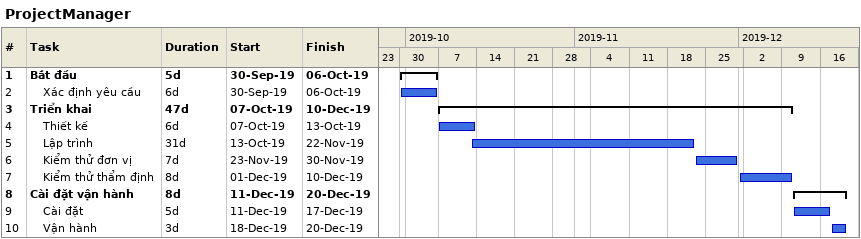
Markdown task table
ProjectManager

| ID | Level | Task | Duration | Start | Finish |
|---|---|---|---|---|---|
| 1 | 1 | **Bắt đầu** | 5d | 2019-09-30 | 2019-10-06 |
| 2 | 2 | Xác định yêu cầu | 6d | 2019-09-30 | 2019-10-06 |
| 3 | 1 | **Triển khai** | 47d | 2019-10-07 | 2019-12-10 |
| 4 | 2 | Thiết kế | 6d | 2019-10-07 | 2019-10-13 |
| 5 | 2 | Lập trình | 31d | 2019-10-13 | 2019-11-22 |
| 6 | 2 | Kiểm thử đơn vị | 7d | 2019-11-23 | 2019-11-30 |
| 7 | 2 | Kiểm thử thẩm định | 8d | 2019-12-01 | 2019-12-10 |
| 8 | 1 | **Cài đặt vận hành** | 8d | 2019-12-11 | 2019-12-20 |
| 9 | 2 | Cài đặt | 5d | 2019-12-11 | 2019-12-17 |
| 10 | 2 | Vận hành | 3d | 2019-12-18 | 2019-12-20 |
